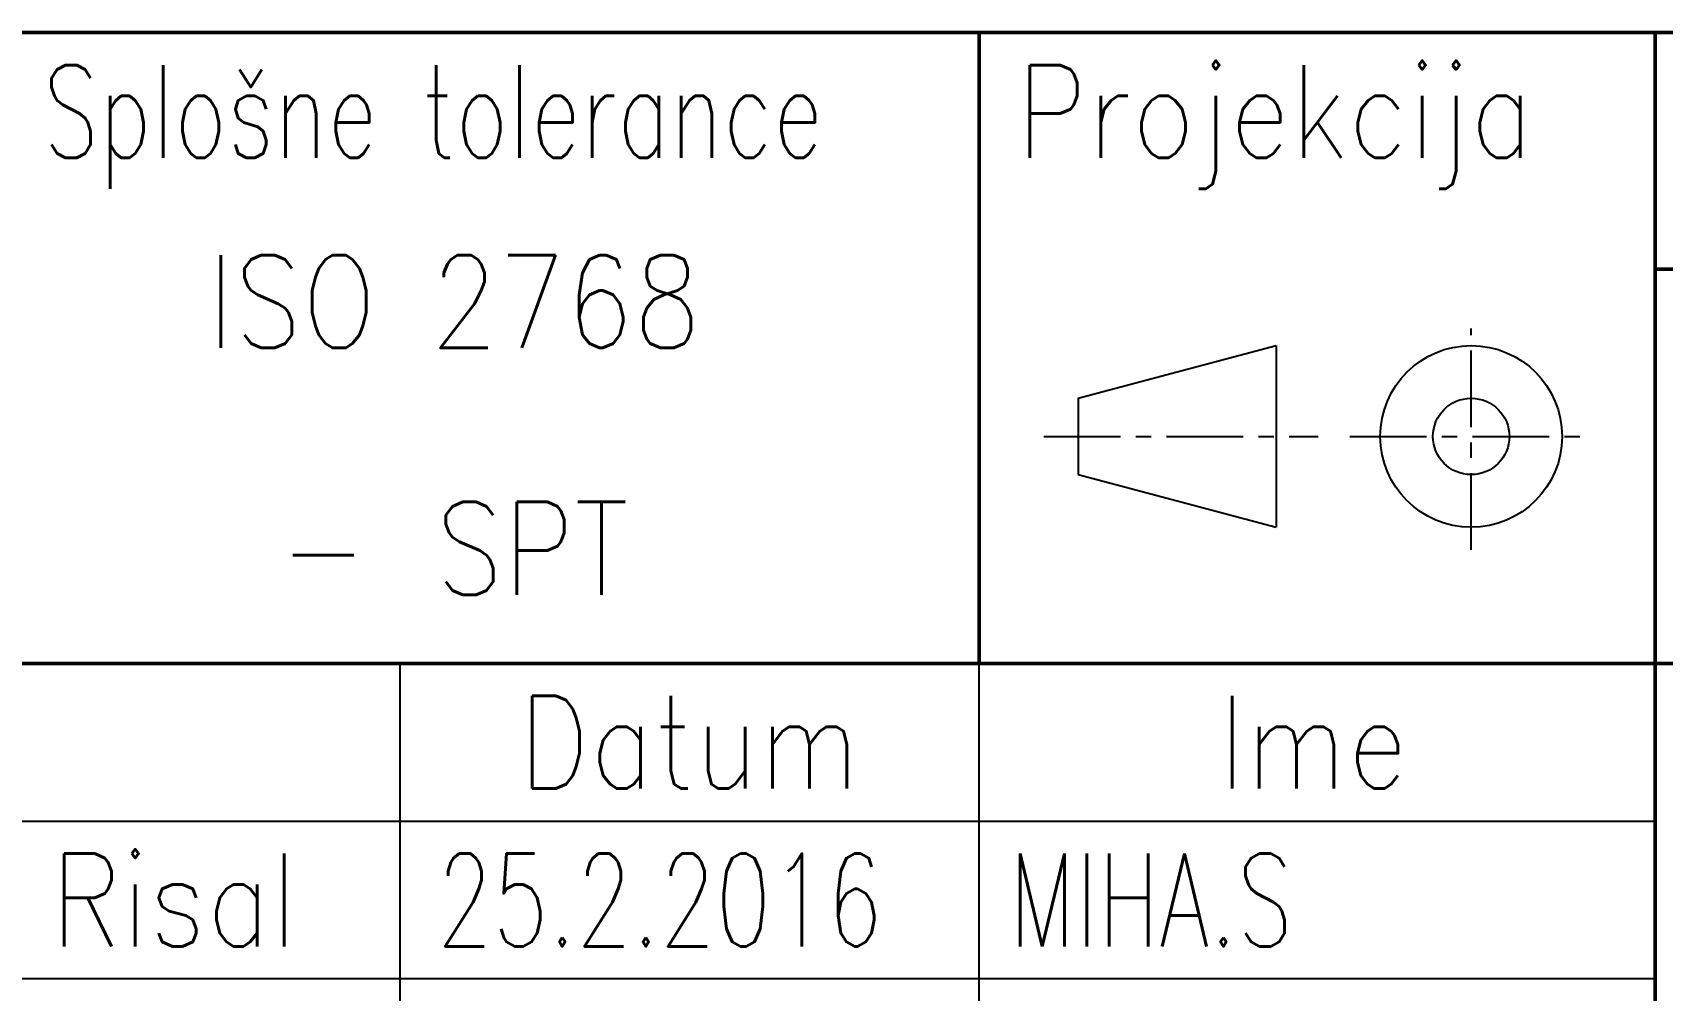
# Model space of a CAD drawing. Header units: millimetres. Extents: x 17900 to 19053, y 212 to 1934.
# Drawn here: x 18260.5 to 18523.8, y 388.8 to 543.6 of the extents above; entities that cross this region are included whole.
import ezdxf
from ezdxf.enums import TextEntityAlignment as Align

# ---------------------------------------------------------------- set-up
doc = ezdxf.new("R2010")
doc.units = ezdxf.units.MM
doc.header["$MEASUREMENT"] = 0
doc.linetypes.add('CENTER', pattern=[2, 1.25, -0.25, 0.25, -0.25])
doc.layers.add('05', color=1, linetype='Continuous')
doc.layers.add('7', color=4, linetype='CENTER')
for name, color, linetype, lineweight in [('Crta_025', 5, 'Continuous', 25), ('Crta_035', 3, 'Continuous', 35), ('Crta_05', 1, 'Continuous', 50)]:
    doc.layers.add(name, color=color, linetype=linetype, lineweight=lineweight)
doc.styles.add('TEHN_25', font='romans.shx', dxfattribs={"width": 0.85, "height": 2.5})

# ---------------------------------------------------------------- blocks, each defined once
blk = doc.blocks.new('PM_ZNAK')
at = {"layer": '05'}
for p, q in [((0, 0.623), (3.224, 1.482)), ((3.224, 1.482), (3.224, -1.482)), ((0, 0.623), (0, -0.623)), ((0, -0.623), (3.224, -1.482))]:
    blk.add_line(p, q, dxfattribs=at)
for radius in [1.482, 0.623]:
    blk.add_circle((6.405, 0), radius, dxfattribs=at)
at = {"layer": '7'}
for p, q in [((6.405, -1.85), (6.405, 1.762)), ((-0.559, 0), (3.912, 0)), ((4.428, 0), (8.383, 0))]:
    blk.add_line(p, q, dxfattribs=at)

msp = doc.modelspace()

# ---------------------------------------------------------------- linework, layer by layer
at = {"layer": 'Crta_025'}
for p, q in [((18319.86748, 441.63854), (18319.86748, 314.13854)), ((18413.46748, 314.13854), (18413.46748, 441.63854)), ((17929.86748, 416.13854), (18522.66748, 416.13854)), ((18522.66748, 390.63854), (17929.86748, 390.63854))]:
    msp.add_line(p, q, dxfattribs=at)
at = {"layer": 'Crta_05'}
for p, q in [((17929.86748, 543.63854), (19053.06748, 543.63854)), ((18413.46748, 543.63854), (18413.46748, 441.63854)), ((18522.66748, 543.63854), (18522.66748, 212.13854)), ((18522.66748, 505.38854), (19053.06748, 505.38854)), ((17929.86748, 441.63854), (19053.06748, 441.63854))]:
    msp.add_line(p, q, dxfattribs=at)

# ---------------------------------------------------------------- block references
at = {"layer": '05', "color": 7, "xscale": 9.911440322935876, "yscale": 9.911440322935876, "zscale": 9.911440322935876}
msp.add_blockref('PM_ZNAK', (18429.46803, 478.3406), dxfattribs=at)

# ---------------------------------------------------------------- texts
at = {"layer": 'Crta_025', "style": 'TEHN_25'}
for s, width, p in [('Splošne tolerance', 0.7, (18262.26748, 523.38854)), ('Projekcija', 0.85, (18419.46748, 523.38854)), ('Risal', 0.85, (18263.46748, 395.88854))]:
    msp.add_text(s, height=15, dxfattribs=dict(at, width=width)).set_placement(p)
at = {"layer": 'Crta_025', "style": 'TEHN_25', "width": 0.85}
for s, p in [('Datum', (18366.66748, 421.38854)), ('Ime', (18467.46748, 421.38854))]:
    msp.add_text(s, height=15, dxfattribs=at).set_placement(p, align=Align.CENTER)
at = {"layer": 'Crta_035', "style": 'TEHN_25', "width": 0.85}
for s, p in [('ISO 2768', (18288.75202, 492.63854)), ('- ', (18300.41857, 452.73854))]:
    msp.add_text(s, height=15, dxfattribs=at).set_placement(p)
at = {"layer": 'Crta_035', "style": 'TEHN_25'}
for tag, p, s, width in [('SPT', (18325.67233, 452.73854), 'm K', 0.85), ('25.2.2016', (18325.86748, 395.88854), '2011.2.13', 0.7), ('MIHA.S', (18418.26748, 395.88854), '', 0.7)]:
    msp.add_attdef(tag, p, s, height=15, dxfattribs=dict(at, width=width))

doc.saveas('drawing.dxf')
